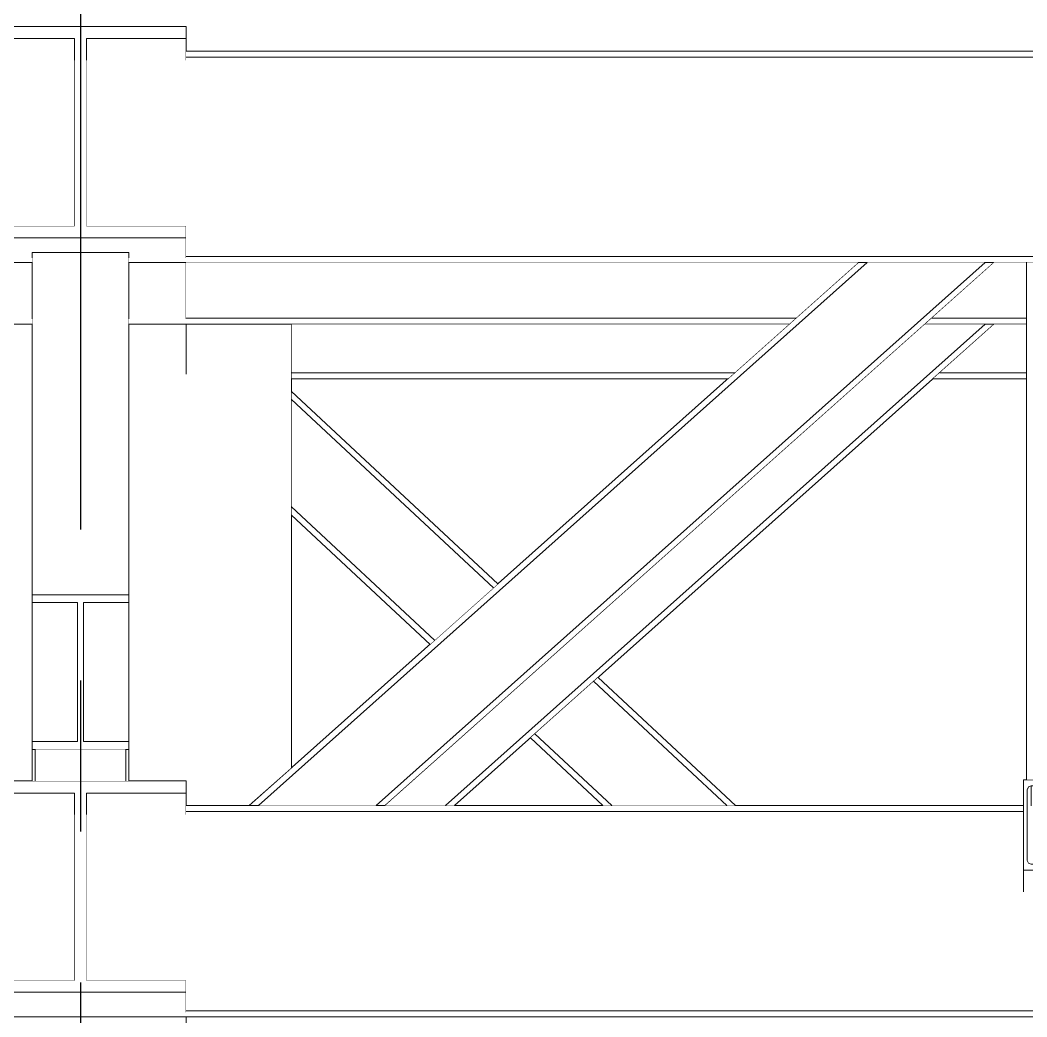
# Model space of a CAD drawing. Extents: x -18489 to 195597, y -1599 to 112111.
# Drawn here: x 6830 to 6996.8, y 28400.1 to 28565.2 of the extents above; entities that cross this region are included whole.
import ezdxf
from ezdxf.xclip import XClip

# ---------------------------------------------------------------- set-up
doc = ezdxf.new("R2010")
doc.units = 0
doc.header["$LTSCALE"] = 100
doc.header["$XCLIPFRAME"] = 2
doc.linetypes.add('188K-SM-07-F10-MECH-CR PIPE-Y2257103$0$X-S-FAB_SL ALL$0$COL-CEN-LIN', pattern=[3.25, 2.5, -0.25, 0.25, -0.25])
doc.linetypes.add('188K-SM-07-F10-MECH-CR PIPE-Y2257103$0$X-S-FAB_SL ALL$0$Wipeout_Contour', pattern=[1, 0, -1])
for name, color, linetype in [('188K-SM-07-F10-MECH-CR PIPE-Y2257103$0$X-S-FAB_SL ALL$0$ASP_1', 1, 'Continuous'), ('188K-SM-07-F10-MECH-CR PIPE-Y2257103$0$X-S-FAB_SL ALL$0$CCL', 15, '188K-SM-07-F10-MECH-CR PIPE-Y2257103$0$X-S-FAB_SL ALL$0$COL-CEN-LIN'), ('188K-SM-07-F10-MECH-CR PIPE-Y2257103$0$X-S-FAB_SL ALL$0$Hattch', 7, 'Continuous'), ('188K-SM-07-F10-MECH-CR PIPE-Y2257103$0$X-S-FAB_SL ALL$0$S-COL', 7, 'Continuous'), ('188K-SM-07-F10-MECH-CR PIPE-Y2257103$0$X-S-FAB_SL ALL$0$S-TRUSS', 7, 'Continuous')]:
    doc.layers.add(name, color=color, linetype=linetype)

# ---------------------------------------------------------------- blocks, each defined once
blk = doc.blocks.new('188K-SM-07-F10-MECH-CR PIPE-Y2257103$0$X-S-FAB_SL ALL$0$剖面元素_215_3', base_point=(23061.26, -8263.06))
at = {"color": 254, "linetype": '188K-SM-07-F10-MECH-CR PIPE-Y2257103$0$X-S-FAB_SL ALL$0$Wipeout_Contour', "lineweight": 0, "ltscale": 274516.41405}
blk.add_wipeout([(29866.26, -6079.02), (29866.26, -6152.52), (29873.29, -6158.78), (29883.76, -6158.78), (29883.76, -6154.69), (29893.26, -6154.69), (29893.26, -6087.3), (29883.76, -6087.3), (29883.76, -6079.02)], dxfattribs=at).dxf.layer = '188K-SM-07-F10-MECH-CR PIPE-Y2257103$0$X-S-FAB_SL ALL$0$Hattch'
at = {"color": 254, "linetype": '188K-SM-07-F10-MECH-CR PIPE-Y2257103$0$X-S-FAB_SL ALL$0$Wipeout_Contour', "lineweight": 0, "ltscale": 274877.572113}
blk.add_wipeout([(29909.26, -6087.3), (29909.26, -6154.69), (29918.76, -6154.69), (29918.76, -6158.78), (29929.24, -6158.78), (29936.26, -6152.52), (29936.26, -6079.02), (29918.76, -6079.02), (29918.76, -6087.3)], dxfattribs=at).dxf.layer = '188K-SM-07-F10-MECH-CR PIPE-Y2257103$0$X-S-FAB_SL ALL$0$Hattch'
at = {"layer": '188K-SM-07-F10-MECH-CR PIPE-Y2257103$0$X-S-FAB_SL ALL$0$S-COL', "color": 8, "lineweight": 0}
blk.add_line((29936.26, -6152.52), (29936.26, -6079.02), dxfattribs=at)
blk = doc.blocks.new('188K-SM-07-F10-MECH-CR PIPE-Y2257103$0$X-S-FAB_SL ALL$0$剖面元素_825_3', base_point=(23061.26, -8263.06))
at = {"layer": '188K-SM-07-F10-MECH-CR PIPE-Y2257103$0$X-S-FAB_SL ALL$0$S-TRUSS', "color": 3, "lineweight": 0}
for p, q in [((29918.76, -6029.71), (29883.76, -6029.71)), ((29900.26, -6062.73), (29883.76, -6062.73)), ((29918.76, -6062.73), (29902.26, -6062.73)), ((29918.76, -6154.69), (29883.76, -6154.69)), ((29900.26, -6187.71), (29883.76, -6187.71)), ((29918.76, -6187.71), (29902.26, -6187.71))]:
    blk.add_line(p, q, dxfattribs=at)
at = {"color": 254, "linetype": '188K-SM-07-F10-MECH-CR PIPE-Y2257103$0$X-S-FAB_SL ALL$0$Wipeout_Contour', "lineweight": 0, "ltscale": 121979.380422}
blk.add_wipeout([(29883.76, -6031.71), (29883.76, -6035.28), (29900.26, -6035.28), (29900.26, -6031.71)], dxfattribs=at).dxf.layer = '188K-SM-07-F10-MECH-CR PIPE-Y2257103$0$X-S-FAB_SL ALL$0$Hattch'
at = {"color": 254, "linetype": '188K-SM-07-F10-MECH-CR PIPE-Y2257103$0$X-S-FAB_SL ALL$0$Wipeout_Contour', "lineweight": 0, "ltscale": 122051.918443}
blk.add_wipeout([(29902.26, -6031.71), (29902.26, -6035.28), (29918.76, -6035.28), (29918.76, -6031.71)], dxfattribs=at).dxf.layer = '188K-SM-07-F10-MECH-CR PIPE-Y2257103$0$X-S-FAB_SL ALL$0$Hattch'
at = {"color": 254, "linetype": '188K-SM-07-F10-MECH-CR PIPE-Y2257103$0$X-S-FAB_SL ALL$0$Wipeout_Contour', "lineweight": 0, "ltscale": 121997.391824}
blk.add_wipeout([(29893.26, -6068.78), (29883.76, -6068.78), (29883.76, -6078.15), (29893.26, -6078.15)], dxfattribs=at).dxf.layer = '188K-SM-07-F10-MECH-CR PIPE-Y2257103$0$X-S-FAB_SL ALL$0$Hattch'
at = {"color": 254, "linetype": '188K-SM-07-F10-MECH-CR PIPE-Y2257103$0$X-S-FAB_SL ALL$0$Wipeout_Contour', "lineweight": 0, "ltscale": 122005.121236}
blk.add_wipeout([(29883.76, -6087.3), (29893.26, -6087.3), (29893.26, -6079.02), (29883.76, -6079.02)], dxfattribs=at).dxf.layer = '188K-SM-07-F10-MECH-CR PIPE-Y2257103$0$X-S-FAB_SL ALL$0$Hattch'
at = {"color": 254, "linetype": '188K-SM-07-F10-MECH-CR PIPE-Y2257103$0$X-S-FAB_SL ALL$0$Wipeout_Contour', "lineweight": 0, "ltscale": 122105.073764}
blk.add_wipeout([(29909.26, -6079.02), (29909.26, -6087.3), (29918.76, -6087.3), (29918.76, -6079.02)], dxfattribs=at).dxf.layer = '188K-SM-07-F10-MECH-CR PIPE-Y2257103$0$X-S-FAB_SL ALL$0$Hattch'
at = {"color": 254, "linetype": '188K-SM-07-F10-MECH-CR PIPE-Y2257103$0$X-S-FAB_SL ALL$0$Wipeout_Contour', "lineweight": 0, "ltscale": 122079.274402}
blk.add_wipeout([(29900.26, -6156.69), (29883.76, -6156.69), (29883.76, -6160.26), (29900.26, -6160.26)], dxfattribs=at).dxf.layer = '188K-SM-07-F10-MECH-CR PIPE-Y2257103$0$X-S-FAB_SL ALL$0$Hattch'
at = {"color": 254, "linetype": '188K-SM-07-F10-MECH-CR PIPE-Y2257103$0$X-S-FAB_SL ALL$0$Wipeout_Contour', "lineweight": 0, "ltscale": 122151.753113}
blk.add_wipeout([(29902.26, -6160.26), (29918.76, -6160.26), (29918.76, -6156.69), (29902.26, -6156.69)], dxfattribs=at).dxf.layer = '188K-SM-07-F10-MECH-CR PIPE-Y2257103$0$X-S-FAB_SL ALL$0$Hattch'
at = {"color": 254, "linetype": '188K-SM-07-F10-MECH-CR PIPE-Y2257103$0$X-S-FAB_SL ALL$0$Wipeout_Contour', "lineweight": 0, "ltscale": 122147.872645}
blk.add_wipeout([(29883.76, -6193.78), (29883.76, -6203.12), (29918.76, -6203.12), (29918.76, -6193.78)], dxfattribs=at).dxf.layer = '188K-SM-07-F10-MECH-CR PIPE-Y2257103$0$X-S-FAB_SL ALL$0$Hattch'
at = {"color": 254, "linetype": '188K-SM-07-F10-MECH-CR PIPE-Y2257103$0$X-S-FAB_SL ALL$0$Wipeout_Contour', "lineweight": 0, "ltscale": 122155.751291}
blk.add_wipeout([(29883.76, -6204.02), (29883.76, -6212.28), (29918.76, -6212.28), (29918.76, -6204.02)], dxfattribs=at).dxf.layer = '188K-SM-07-F10-MECH-CR PIPE-Y2257103$0$X-S-FAB_SL ALL$0$Hattch'
at = {"layer": '188K-SM-07-F10-MECH-CR PIPE-Y2257103$0$X-S-FAB_SL ALL$0$S-TRUSS', "color": 3, "lineweight": 0}
for p, q in [((29883.76, -6029.71), (29883.76, -6031.71)), ((29918.76, -6029.71), (29918.76, -6031.71)), ((29900.26, -6031.71), (29883.76, -6031.71)), ((29900.26, -6031.71), (29900.26, -6062.73)), ((29902.26, -6031.71), (29902.26, -6062.73)), ((29918.76, -6031.71), (29902.26, -6031.71)), ((29883.76, -6154.69), (29883.76, -6156.69)), ((29918.76, -6154.69), (29918.76, -6156.69)), ((29900.26, -6156.69), (29883.76, -6156.69)), ((29900.26, -6156.69), (29900.26, -6187.71)), ((29902.26, -6156.69), (29902.26, -6187.71)), ((29918.76, -6156.69), (29902.26, -6156.69))]:
    blk.add_line(p, q, dxfattribs=at)
at = {"layer": '188K-SM-07-F10-MECH-CR PIPE-Y2257103$0$X-S-FAB_SL ALL$0$S-TRUSS', "color": 8, "lineweight": 0}
for p, q in [((29883.76, -6031.71), (29883.76, -6035.28)), ((29918.76, -6031.71), (29918.76, -6035.28)), ((29883.76, -6079.02), (29883.76, -6087.3)), ((29918.76, -6079.02), (29918.76, -6087.3)), ((29883.76, -6156.69), (29883.76, -6160.26)), ((29918.76, -6156.69), (29918.76, -6160.26)), ((29883.76, -6204.02), (29883.76, -6212.28)), ((29918.76, -6204.02), (29918.76, -6212.28))]:
    blk.add_line(p, q, dxfattribs=at)
at = {"color": 254, "linetype": '188K-SM-07-F10-MECH-CR PIPE-Y2257103$0$X-S-FAB_SL ALL$0$Wipeout_Contour', "lineweight": 0, "ltscale": 244084.729632}
blk.add_wipeout([(29918.76, -6064.73), (29883.76, -6064.73), (29883.76, -6068.07), (29893.26, -6068.07), (29893.26, -6067.12), (29909.26, -6067.12), (29909.26, -6068.07), (29918.76, -6068.07)], dxfattribs=at).dxf.layer = '188K-SM-07-F10-MECH-CR PIPE-Y2257103$0$X-S-FAB_SL ALL$0$Hattch'
at = {"color": 254, "linetype": '188K-SM-07-F10-MECH-CR PIPE-Y2257103$0$X-S-FAB_SL ALL$0$Wipeout_Contour', "lineweight": 0, "ltscale": 122142.130292}
blk.add_wipeout([(29883.76, -6193.05), (29918.76, -6193.05), (29918.76, -6189.71), (29883.76, -6189.71)], dxfattribs=at).dxf.layer = '188K-SM-07-F10-MECH-CR PIPE-Y2257103$0$X-S-FAB_SL ALL$0$Hattch'
at = {"layer": '188K-SM-07-F10-MECH-CR PIPE-Y2257103$0$X-S-FAB_SL ALL$0$S-TRUSS', "color": 3, "lineweight": 0}
for p, q in [((29883.76, -6062.73), (29883.76, -6064.73)), ((29918.76, -6062.73), (29918.76, -6064.73)), ((29918.76, -6064.73), (29883.76, -6064.73)), ((29883.76, -6187.71), (29883.76, -6189.71)), ((29918.76, -6187.71), (29918.76, -6189.71)), ((29918.76, -6189.71), (29883.76, -6189.71))]:
    blk.add_line(p, q, dxfattribs=at)
at = {"layer": '188K-SM-07-F10-MECH-CR PIPE-Y2257103$0$X-S-FAB_SL ALL$0$S-TRUSS', "color": 8, "lineweight": 0}
for p, q in [((29883.76, -6064.73), (29883.76, -6068.07)), ((29883.76, -6068.78), (29883.76, -6078.15)), ((29883.76, -6189.71), (29883.76, -6193.05)), ((29918.76, -6189.71), (29918.76, -6193.05)), ((29883.76, -6193.78), (29883.76, -6203.12)), ((29918.76, -6193.78), (29918.76, -6203.12))]:
    blk.add_line(p, q, dxfattribs=at)
at = {"color": 254, "linetype": '188K-SM-07-F10-MECH-CR PIPE-Y2257103$0$X-S-FAB_SL ALL$0$Wipeout_Contour', "lineweight": 0, "ltscale": 122097.350678}
blk.add_wipeout([(29909.26, -6068.78), (29909.26, -6078.15), (29918.76, -6078.15), (29918.76, -6068.78)], dxfattribs=at).dxf.layer = '188K-SM-07-F10-MECH-CR PIPE-Y2257103$0$X-S-FAB_SL ALL$0$Hattch'
at = {"layer": '188K-SM-07-F10-MECH-CR PIPE-Y2257103$0$X-S-FAB_SL ALL$0$S-TRUSS', "color": 8, "lineweight": 0}
for p, q in [((29918.76, -6064.73), (29918.76, -6068.07)), ((29918.76, -6068.78), (29918.76, -6078.15))]:
    blk.add_line(p, q, dxfattribs=at)
blk = doc.blocks.new('188K-SM-07-F10-MECH-CR PIPE-Y2257103$0$X-S-FAB_SL ALL$0$剖面元素_826_3', base_point=(23061.26, -8263.06))
at = {"color": 254, "linetype": '188K-SM-07-F10-MECH-CR PIPE-Y2257103$0$X-S-FAB_SL ALL$0$Wipeout_Contour', "lineweight": 0, "ltscale": 122079.463453}
blk.add_wipeout([(29893.26, -6103.41), (29893.26, -6123.86), (29909.26, -6123.86), (29909.26, -6103.41)], dxfattribs=at).dxf.layer = '188K-SM-07-F10-MECH-CR PIPE-Y2257103$0$X-S-FAB_SL ALL$0$Hattch'
at = {"color": 254, "linetype": '188K-SM-07-F10-MECH-CR PIPE-Y2257103$0$X-S-FAB_SL ALL$0$Wipeout_Contour', "lineweight": 0, "ltscale": 122081.296285}
blk.add_wipeout([(29893.26, -6148.18), (29900.76, -6148.18), (29900.76, -6125.14), (29893.26, -6125.14)], dxfattribs=at).dxf.layer = '188K-SM-07-F10-MECH-CR PIPE-Y2257103$0$X-S-FAB_SL ALL$0$Hattch'
at = {"color": 254, "linetype": '188K-SM-07-F10-MECH-CR PIPE-Y2257103$0$X-S-FAB_SL ALL$0$Wipeout_Contour', "lineweight": 0, "ltscale": 122114.602101}
blk.add_wipeout([(29901.76, -6148.18), (29909.26, -6148.18), (29909.26, -6125.14), (29901.76, -6125.14)], dxfattribs=at).dxf.layer = '188K-SM-07-F10-MECH-CR PIPE-Y2257103$0$X-S-FAB_SL ALL$0$Hattch'
at = {"color": 254, "linetype": '188K-SM-07-F10-MECH-CR PIPE-Y2257103$0$X-S-FAB_SL ALL$0$Wipeout_Contour', "lineweight": 0, "ltscale": 122079.987407}
blk.add_wipeout([(29893.26, -6149.46), (29893.26, -6154.69), (29893.76, -6154.69), (29893.76, -6149.46)], dxfattribs=at).dxf.layer = '188K-SM-07-F10-MECH-CR PIPE-Y2257103$0$X-S-FAB_SL ALL$0$Hattch'
at = {"color": 254, "linetype": '188K-SM-07-F10-MECH-CR PIPE-Y2257103$0$X-S-FAB_SL ALL$0$Wipeout_Contour', "lineweight": 0, "ltscale": 122140.715373}
blk.add_wipeout([(29909.26, -6149.46), (29908.76, -6149.46), (29908.76, -6154.69), (29909.26, -6154.69)], dxfattribs=at).dxf.layer = '188K-SM-07-F10-MECH-CR PIPE-Y2257103$0$X-S-FAB_SL ALL$0$Hattch'
at = {"layer": '188K-SM-07-F10-MECH-CR PIPE-Y2257103$0$X-S-FAB_SL ALL$0$S-TRUSS', "color": 3, "lineweight": 0}
for p, q in [((29893.26, -6123.86), (29893.26, -6125.14)), ((29909.26, -6123.86), (29893.26, -6123.86)), ((29909.26, -6123.86), (29909.26, -6125.14)), ((29900.76, -6125.14), (29893.26, -6125.14)), ((29900.76, -6125.14), (29900.76, -6148.18)), ((29901.76, -6125.14), (29901.76, -6148.18)), ((29909.26, -6125.14), (29901.76, -6125.14)), ((29893.26, -6148.18), (29893.26, -6149.46)), ((29900.76, -6148.18), (29893.26, -6148.18)), ((29909.26, -6148.18), (29901.76, -6148.18)), ((29909.26, -6148.18), (29909.26, -6149.46)), ((29909.26, -6149.46), (29893.26, -6149.46))]:
    blk.add_line(p, q, dxfattribs=at)
at = {"layer": '188K-SM-07-F10-MECH-CR PIPE-Y2257103$0$X-S-FAB_SL ALL$0$S-TRUSS', "color": 8, "lineweight": 0}
for p, q in [((29893.26, -6148.18), (29893.26, -6125.14)), ((29909.26, -6148.18), (29909.26, -6125.14)), ((29893.26, -6149.46), (29893.26, -6154.69)), ((29909.26, -6149.46), (29909.26, -6154.69))]:
    blk.add_line(p, q, dxfattribs=at)
at = {"color": 254, "linetype": '188K-SM-07-F10-MECH-CR PIPE-Y2257103$0$X-S-FAB_SL ALL$0$Wipeout_Contour', "lineweight": 0, "ltscale": 122056.79405}
blk.add_wipeout([(29893.26, -6067.12), (29893.26, -6103.41), (29909.26, -6103.41), (29909.26, -6067.12)], dxfattribs=at).dxf.layer = '188K-SM-07-F10-MECH-CR PIPE-Y2257103$0$X-S-FAB_SL ALL$0$Hattch'
at = {"layer": '188K-SM-07-F10-MECH-CR PIPE-Y2257103$0$X-S-FAB_SL ALL$0$S-TRUSS', "color": 8, "lineweight": 0}
for p, q in [((29909.26, -6067.12), (29893.26, -6067.12)), ((29893.26, -6103.41), (29893.26, -6067.12)), ((29909.26, -6103.41), (29909.26, -6067.12)), ((29893.26, -6123.86), (29893.26, -6103.41)), ((29909.26, -6123.86), (29909.26, -6103.41))]:
    blk.add_line(p, q, dxfattribs=at)
blk = doc.blocks.new('188K-SM-07-F10-MECH-CR PIPE-Y2257103$0$X-S-FAB_SL ALL$0$剖面元素_925_3', base_point=(23061.26, -8263.06))
at = {"color": 254, "linetype": '188K-SM-07-F10-MECH-CR PIPE-Y2257103$0$X-S-FAB_SL ALL$0$Wipeout_Contour', "lineweight": 0, "ltscale": 246521.657362}
blk.add_wipeout([(29918.76, -6034.78), (30321.01, -6034.78), (30321.01, -6034.09), (30320.93, -6033.88), (30320.71, -6033.79), (30315.06, -6033.79), (30315.06, -6033.78), (29918.76, -6033.78)], dxfattribs=at).dxf.layer = '188K-SM-07-F10-MECH-CR PIPE-Y2257103$0$X-S-FAB_SL ALL$0$Hattch'
at = {"color": 254, "linetype": '188K-SM-07-F10-MECH-CR PIPE-Y2257103$0$X-S-FAB_SL ALL$0$Wipeout_Contour', "lineweight": 0, "ltscale": 247578.954447}
blk.add_wipeout([(29901.26, -6193.05), (29901.26, -6193.78), (30741.26, -6193.78), (30741.26, -6193.05), (30723.76, -6193.05), (30723.76, -6192.78), (29918.76, -6192.78), (29918.76, -6193.05)], dxfattribs=at).dxf.layer = '188K-SM-07-F10-MECH-CR PIPE-Y2257103$0$X-S-FAB_SL ALL$0$Hattch'
at = {"layer": '188K-SM-07-F10-MECH-CR PIPE-Y2257103$0$X-S-FAB_SL ALL$0$S-TRUSS', "color": 8, "lineweight": 0}
for p, q in [((30315.06, -6033.78), (29918.76, -6033.78)), ((29901.26, -6193.78), (30741.26, -6193.78))]:
    blk.add_line(p, q, dxfattribs=at)
at = {"color": 254, "linetype": '188K-SM-07-F10-MECH-CR PIPE-Y2257103$0$X-S-FAB_SL ALL$0$Wipeout_Contour', "lineweight": 0, "ltscale": 742058.203681}
blk.add_wipeout([(29902.26, -6062.73), (29918.76, -6062.73), (29918.76, -6067.78), (30723.76, -6067.78), (30723.76, -6062.73), (30740.26, -6062.73), (30740.26, -6035.28), (30723.76, -6035.28), (30723.76, -6034.78), (30321.51, -6034.78), (30321.51, -6053.35), (30321.6, -6053.56), (30321.81, -6053.65), (30327.46, -6053.65), (30327.46, -6058.04), (30315.06, -6058.04), (30315.06, -6053.65), (30320.71, -6053.65), (30320.93, -6053.56), (30321.01, -6053.35), (30321.01, -6034.78), (29918.76, -6034.78), (29918.76, -6035.28), (29902.26, -6035.28)], dxfattribs=at).dxf.layer = '188K-SM-07-F10-MECH-CR PIPE-Y2257103$0$X-S-FAB_SL ALL$0$Hattch'
at = {"color": 254, "linetype": '188K-SM-07-F10-MECH-CR PIPE-Y2257103$0$X-S-FAB_SL ALL$0$Wipeout_Contour', "lineweight": 0, "ltscale": 990158.531996}
blk.add_wipeout([(29918.76, -6160.26), (29902.26, -6160.26), (29902.26, -6187.71), (29918.76, -6187.71), (29918.76, -6192.78), (30723.76, -6192.78), (30723.76, -6187.71), (30740.26, -6187.71), (30740.26, -6160.26), (30723.76, -6160.26), (30723.76, -6159.78), (30578.16, -6159.78), (30578.16, -6167.85), (30578.35, -6168.31), (30578.81, -6168.5), (30584.36, -6168.5), (30584.82, -6168.69), (30585.01, -6169.15), (30585.01, -6173.08), (30577.51, -6173.08), (30577.51, -6159.78), (30058.16, -6159.78), (30058.16, -6167.85), (30058.35, -6168.31), (30058.81, -6168.5), (30064.36, -6168.5), (30064.82, -6168.69), (30065.01, -6169.15), (30065.01, -6173.08), (30057.51, -6173.08), (30057.51, -6159.78), (29918.76, -6159.78)], dxfattribs=at).dxf.layer = '188K-SM-07-F10-MECH-CR PIPE-Y2257103$0$X-S-FAB_SL ALL$0$Hattch'
at = {"layer": '188K-SM-07-F10-MECH-CR PIPE-Y2257103$0$X-S-FAB_SL ALL$0$S-TRUSS', "color": 8, "lineweight": 0}
for p, q in [((30321.01, -6034.78), (29918.76, -6034.78)), ((29918.76, -6192.78), (30723.76, -6192.78))]:
    blk.add_line(p, q, dxfattribs=at)
at = {"color": 254, "linetype": '188K-SM-07-F10-MECH-CR PIPE-Y2257103$0$X-S-FAB_SL ALL$0$Wipeout_Contour', "lineweight": 0, "ltscale": 247380.760705}
blk.add_wipeout([(29909.26, -6068.07), (29909.26, -6068.78), (30733.26, -6068.78), (30733.26, -6068.07), (30723.76, -6068.07), (30723.76, -6067.78), (29918.76, -6067.78), (29918.76, -6068.07)], dxfattribs=at).dxf.layer = '188K-SM-07-F10-MECH-CR PIPE-Y2257103$0$X-S-FAB_SL ALL$0$Hattch'
at = {"color": 254, "linetype": '188K-SM-07-F10-MECH-CR PIPE-Y2257103$0$X-S-FAB_SL ALL$0$Wipeout_Contour', "lineweight": 0, "ltscale": 122456.549544}
blk.add_wipeout([(29918.76, -6158.78), (29918.76, -6159.78), (30057.51, -6159.78), (30057.51, -6158.78)], dxfattribs=at).dxf.layer = '188K-SM-07-F10-MECH-CR PIPE-Y2257103$0$X-S-FAB_SL ALL$0$Hattch'
at = {"layer": '188K-SM-07-F10-MECH-CR PIPE-Y2257103$0$X-S-FAB_SL ALL$0$S-TRUSS', "color": 8, "lineweight": 0}
for p, q in [((30030.15, -6068.78), (29909.26, -6068.78)), ((30723.76, -6067.78), (29918.76, -6067.78)), ((30051.18, -6068.78), (30031.65, -6068.78)), ((30589.84, -6068.78), (30052.69, -6068.78)), ((29918.76, -6158.78), (29929.24, -6158.78)), ((29930.74, -6158.78), (29950.27, -6158.78)), ((29951.77, -6158.78), (30057.51, -6158.78)), ((29918.76, -6159.78), (30057.51, -6159.78))]:
    blk.add_line(p, q, dxfattribs=at)
blk = doc.blocks.new('188K-SM-07-F10-MECH-CR PIPE-Y2257103$0$X-S-FAB_SL ALL$0$剖面元素_927_3', base_point=(23061.26, -8263.06))
at = {"color": 254, "linetype": '188K-SM-07-F10-MECH-CR PIPE-Y2257103$0$X-S-FAB_SL ALL$0$Wipeout_Contour', "lineweight": 0, "ltscale": 122390.089103}
blk.add_wipeout([(30030.15, -6068.78), (29929.24, -6158.78), (29930.74, -6158.78), (30031.65, -6068.78)], dxfattribs=at).dxf.layer = '188K-SM-07-F10-MECH-CR PIPE-Y2257103$0$X-S-FAB_SL ALL$0$Hattch'
at = {"color": 254, "linetype": '188K-SM-07-F10-MECH-CR PIPE-Y2257103$0$X-S-FAB_SL ALL$0$Wipeout_Contour', "lineweight": 0, "ltscale": 122472.527076}
blk.add_wipeout([(30051.18, -6068.78), (29950.27, -6158.78), (29951.77, -6158.78), (30052.69, -6068.78)], dxfattribs=at).dxf.layer = '188K-SM-07-F10-MECH-CR PIPE-Y2257103$0$X-S-FAB_SL ALL$0$Hattch'
at = {"color": 254, "linetype": '188K-SM-07-F10-MECH-CR PIPE-Y2257103$0$X-S-FAB_SL ALL$0$Wipeout_Contour', "lineweight": 0, "ltscale": 122431.30825}
blk.add_wipeout([(30031.65, -6068.78), (29930.74, -6158.78), (29950.27, -6158.78), (30051.18, -6068.78)], dxfattribs=at).dxf.layer = '188K-SM-07-F10-MECH-CR PIPE-Y2257103$0$X-S-FAB_SL ALL$0$Hattch'
at = {"layer": '188K-SM-07-F10-MECH-CR PIPE-Y2257103$0$X-S-FAB_SL ALL$0$S-TRUSS', "color": 8, "lineweight": 0}
for p, q in [((29929.24, -6158.78), (30030.15, -6068.78)), ((29930.74, -6158.78), (30031.65, -6068.78)), ((29950.27, -6158.78), (30051.18, -6068.78)), ((29951.77, -6158.78), (30052.69, -6068.78)), ((30030.15, -6068.78), (30031.65, -6068.78)), ((30051.18, -6068.78), (30052.69, -6068.78)), ((29929.24, -6158.78), (29930.74, -6158.78)), ((29950.27, -6158.78), (29951.77, -6158.78))]:
    blk.add_line(p, q, dxfattribs=at)
blk = doc.blocks.new('188K-SM-07-F10-MECH-CR PIPE-Y2257103$0$X-S-FAB_SL ALL$0$剖面元素_928_3', base_point=(23061.26, -8263.06))
at = {"color": 254, "linetype": '188K-SM-07-F10-MECH-CR PIPE-Y2257103$0$X-S-FAB_SL ALL$0$Wipeout_Contour', "lineweight": 0, "ltscale": 122324.195216}
blk.add_wipeout([(29918.76, -6078.02), (30019.79, -6078.02), (30030.15, -6068.78), (29918.76, -6068.78)], dxfattribs=at).dxf.layer = '188K-SM-07-F10-MECH-CR PIPE-Y2257103$0$X-S-FAB_SL ALL$0$Hattch'
at = {"color": 254, "linetype": '188K-SM-07-F10-MECH-CR PIPE-Y2257103$0$X-S-FAB_SL ALL$0$Wipeout_Contour', "lineweight": 0, "ltscale": 122640.592032}
blk.add_wipeout([(30042.33, -6078.02), (30058.01, -6078.02), (30058.01, -6068.78), (30052.69, -6068.78)], dxfattribs=at).dxf.layer = '188K-SM-07-F10-MECH-CR PIPE-Y2257103$0$X-S-FAB_SL ALL$0$Hattch'
at = {"color": 254, "linetype": '188K-SM-07-F10-MECH-CR PIPE-Y2257103$0$X-S-FAB_SL ALL$0$Wipeout_Contour', "lineweight": 0, "ltscale": 183358.820339}
blk.add_wipeout([(29909.26, -6079.02), (30018.67, -6079.02), (30019.79, -6078.02), (29918.76, -6078.02), (29918.76, -6078.15), (29909.26, -6078.15)], dxfattribs=at).dxf.layer = '188K-SM-07-F10-MECH-CR PIPE-Y2257103$0$X-S-FAB_SL ALL$0$Hattch'
at = {"color": 254, "linetype": '188K-SM-07-F10-MECH-CR PIPE-Y2257103$0$X-S-FAB_SL ALL$0$Wipeout_Contour', "lineweight": 0, "ltscale": 122633.978042}
blk.add_wipeout([(30041.21, -6079.02), (30058.01, -6079.02), (30058.01, -6078.02), (30042.33, -6078.02)], dxfattribs=at).dxf.layer = '188K-SM-07-F10-MECH-CR PIPE-Y2257103$0$X-S-FAB_SL ALL$0$Hattch'
at = {"layer": '188K-SM-07-F10-MECH-CR PIPE-Y2257103$0$X-S-FAB_SL ALL$0$S-TRUSS', "color": 8, "lineweight": 0}
for p, q in [((30018.67, -6079.02), (29909.26, -6079.02)), ((30019.79, -6078.02), (29918.76, -6078.02)), ((30051.18, -6079.02), (30041.21, -6079.02)), ((30058.01, -6078.02), (30042.33, -6078.02)), ((30058.01, -6079.02), (30052.69, -6079.02))]:
    blk.add_line(p, q, dxfattribs=at)
blk = doc.blocks.new('188K-SM-07-F10-MECH-CR PIPE-Y2257103$0$X-S-FAB_SL ALL$0$剖面元素_930_3', base_point=(23061.26, -8263.06))
at = {"color": 254, "linetype": '188K-SM-07-F10-MECH-CR PIPE-Y2257103$0$X-S-FAB_SL ALL$0$Wipeout_Contour', "lineweight": 0, "ltscale": 122499.073923}
blk.add_wipeout([(30051.18, -6079.02), (29961.75, -6158.78), (29963.25, -6158.78), (30052.69, -6079.02)], dxfattribs=at).dxf.layer = '188K-SM-07-F10-MECH-CR PIPE-Y2257103$0$X-S-FAB_SL ALL$0$Hattch'
at = {"color": 254, "linetype": '188K-SM-07-F10-MECH-CR PIPE-Y2257103$0$X-S-FAB_SL ALL$0$Wipeout_Contour', "lineweight": 0, "ltscale": 122476.576768}
blk.add_wipeout([(30041.21, -6079.02), (29951.77, -6158.78), (29961.75, -6158.78), (30051.18, -6079.02)], dxfattribs=at).dxf.layer = '188K-SM-07-F10-MECH-CR PIPE-Y2257103$0$X-S-FAB_SL ALL$0$Hattch'
at = {"layer": '188K-SM-07-F10-MECH-CR PIPE-Y2257103$0$X-S-FAB_SL ALL$0$S-TRUSS', "color": 8, "lineweight": 0}
for p, q in [((29961.75, -6158.78), (30051.18, -6079.02)), ((29963.25, -6158.78), (30052.69, -6079.02)), ((30051.18, -6079.02), (30052.69, -6079.02))]:
    blk.add_line(p, q, dxfattribs=at)
blk = doc.blocks.new('188K-SM-07-F10-MECH-CR PIPE-Y2257103$0$X-S-FAB_SL ALL$0$剖面元素_931_3', base_point=(23061.26, -8263.06))
at = {"color": 254, "linetype": '188K-SM-07-F10-MECH-CR PIPE-Y2257103$0$X-S-FAB_SL ALL$0$Wipeout_Contour', "lineweight": 0, "ltscale": 722298.847146}
blk.add_wipeout([(29062.26, -6062.73), (29078.76, -6062.73), (29078.76, -6067.78), (29883.76, -6067.78), (29883.76, -6062.73), (29900.26, -6062.73), (29900.26, -6035.28), (29883.76, -6035.28), (29883.76, -6034.78), (29481.51, -6034.78), (29481.51, -6053.35), (29481.6, -6053.56), (29481.81, -6053.65), (29487.46, -6053.65), (29487.46, -6058.04), (29475.06, -6058.04), (29475.06, -6053.65), (29480.71, -6053.65), (29480.93, -6053.56), (29481.01, -6053.35), (29481.01, -6034.78), (29078.76, -6034.78), (29078.76, -6035.28), (29062.26, -6035.28)], dxfattribs=at).dxf.layer = '188K-SM-07-F10-MECH-CR PIPE-Y2257103$0$X-S-FAB_SL ALL$0$Hattch'
at = {"color": 254, "linetype": '188K-SM-07-F10-MECH-CR PIPE-Y2257103$0$X-S-FAB_SL ALL$0$Wipeout_Contour', "lineweight": 0, "ltscale": 240998.711344}
blk.add_wipeout([(29061.26, -6193.05), (29061.26, -6193.78), (29901.26, -6193.78), (29901.26, -6193.05), (29883.76, -6193.05), (29883.76, -6192.78), (29078.76, -6192.78), (29078.76, -6193.05)], dxfattribs=at).dxf.layer = '188K-SM-07-F10-MECH-CR PIPE-Y2257103$0$X-S-FAB_SL ALL$0$Hattch'
at = {"layer": '188K-SM-07-F10-MECH-CR PIPE-Y2257103$0$X-S-FAB_SL ALL$0$S-TRUSS', "color": 8, "lineweight": 0}
for p, q in [((29061.26, -6193.78), (29901.26, -6193.78)), ((29901.26, -6193.78), (29901.26, -6193.05))]:
    blk.add_line(p, q, dxfattribs=at)
at = {"color": 254, "linetype": '188K-SM-07-F10-MECH-CR PIPE-Y2257103$0$X-S-FAB_SL ALL$0$Wipeout_Contour', "lineweight": 0, "ltscale": 240795.098809}
blk.add_wipeout([(29069.26, -6068.78), (29893.26, -6068.78), (29893.26, -6068.07), (29883.76, -6068.07), (29883.76, -6067.78), (29078.76, -6067.78), (29078.76, -6068.07), (29069.26, -6068.07)], dxfattribs=at).dxf.layer = '188K-SM-07-F10-MECH-CR PIPE-Y2257103$0$X-S-FAB_SL ALL$0$Hattch'
at = {"color": 254, "linetype": '188K-SM-07-F10-MECH-CR PIPE-Y2257103$0$X-S-FAB_SL ALL$0$Wipeout_Contour', "lineweight": 0, "ltscale": 963833.459916}
blk.add_wipeout([(29062.26, -6160.26), (29062.26, -6187.71), (29078.76, -6187.71), (29078.76, -6192.78), (29883.76, -6192.78), (29883.76, -6187.71), (29900.26, -6187.71), (29900.26, -6160.26), (29883.76, -6160.26), (29883.76, -6159.78), (29738.16, -6159.78), (29738.16, -6167.85), (29738.35, -6168.31), (29738.81, -6168.5), (29744.36, -6168.5), (29744.82, -6168.69), (29745.01, -6169.15), (29745.01, -6173.08), (29737.51, -6173.08), (29737.51, -6159.78), (29218.16, -6159.78), (29218.16, -6167.85), (29218.35, -6168.31), (29218.81, -6168.5), (29224.36, -6168.5), (29224.82, -6168.69), (29225.01, -6169.15), (29225.01, -6173.08), (29217.51, -6173.08), (29217.51, -6159.78), (29078.76, -6159.78), (29078.76, -6160.26)], dxfattribs=at).dxf.layer = '188K-SM-07-F10-MECH-CR PIPE-Y2257103$0$X-S-FAB_SL ALL$0$Hattch'
at = {"layer": '188K-SM-07-F10-MECH-CR PIPE-Y2257103$0$X-S-FAB_SL ALL$0$S-TRUSS', "color": 8, "lineweight": 0}
blk.add_line((29893.26, -6068.78), (29772.38, -6068.78), dxfattribs=at)
blk = doc.blocks.new('188K-SM-07-F10-MECH-CR PIPE-Y2257103$0$X-S-FAB_SL ALL$0$剖面元素_934_3', base_point=(23061.26, -8263.06))
at = {"color": 254, "linetype": '188K-SM-07-F10-MECH-CR PIPE-Y2257103$0$X-S-FAB_SL ALL$0$Wipeout_Contour', "lineweight": 0, "ltscale": 182794.812805}
blk.add_wipeout([(29782.74, -6078.02), (29783.86, -6079.02), (29893.26, -6079.02), (29893.26, -6078.15), (29883.76, -6078.15), (29883.76, -6078.02)], dxfattribs=at).dxf.layer = '188K-SM-07-F10-MECH-CR PIPE-Y2257103$0$X-S-FAB_SL ALL$0$Hattch'
at = {"layer": '188K-SM-07-F10-MECH-CR PIPE-Y2257103$0$X-S-FAB_SL ALL$0$S-TRUSS', "color": 8, "lineweight": 0}
blk.add_line((29893.26, -6079.02), (29783.86, -6079.02), dxfattribs=at)
blk = doc.blocks.new('188K-SM-07-F10-MECH-CR PIPE-Y2257103$0$X-S-FAB_SL ALL$0$剖面元素_1531_3', base_point=(23061.26, -8263.06))
at = {"color": 254, "linetype": '188K-SM-07-F10-MECH-CR PIPE-Y2257103$0$X-S-FAB_SL ALL$0$Wipeout_Contour', "lineweight": 0, "ltscale": 122730.947728}
blk.add_wipeout([(30058.35, -6155.68), (30058.35, -6159.03), (30058.81, -6158.84), (30058.81, -6155.49)], dxfattribs=at).dxf.layer = '188K-SM-07-F10-MECH-CR PIPE-Y2257103$0$X-S-FAB_SL ALL$0$Hattch'
at = {"color": 254, "linetype": '188K-SM-07-F10-MECH-CR PIPE-Y2257103$0$X-S-FAB_SL ALL$0$Wipeout_Contour', "lineweight": 0, "ltscale": 122755.525231}
blk.add_wipeout([(30065.01, -6154.84), (30064.82, -6155.3), (30064.82, -6158.78), (30065.01, -6158.78)], dxfattribs=at).dxf.layer = '188K-SM-07-F10-MECH-CR PIPE-Y2257103$0$X-S-FAB_SL ALL$0$Hattch'
at = {"color": 254, "linetype": '188K-SM-07-F10-MECH-CR PIPE-Y2257103$0$X-S-FAB_SL ALL$0$Wipeout_Contour', "lineweight": 0, "ltscale": 122752.722776}
blk.add_wipeout([(30057.51, -6169.5), (30057.51, -6173.08), (30065.01, -6173.08), (30065.01, -6169.5)], dxfattribs=at).dxf.layer = '188K-SM-07-F10-MECH-CR PIPE-Y2257103$0$X-S-FAB_SL ALL$0$Hattch'
at = {"layer": '188K-SM-07-F10-MECH-CR PIPE-Y2257103$0$X-S-FAB_SL ALL$0$S-TRUSS', "color": 8, "lineweight": 0}
for p, q in [((30057.51, -6169.5), (30057.51, -6173.08)), ((30065.01, -6169.5), (30065.01, -6173.08))]:
    blk.add_line(p, q, dxfattribs=at)
at = {"layer": '188K-SM-07-F10-MECH-CR PIPE-Y2257103$0$X-S-FAB_SL ALL$0$S-TRUSS', "color": 2, "lineweight": 0}
blk.add_line((30065.01, -6169.5), (30057.51, -6169.5), dxfattribs=at)
at = {"layer": '188K-SM-07-F10-MECH-CR PIPE-Y2257103$0$X-S-FAB_SL ALL$0$S-TRUSS', "color": 2, "lineweight": 0, "flags": 128}
for points in [[(30058.35, -6168.31), (30058.81, -6168.5), (30064.36, -6168.5), (30064.82, -6168.69)], [(30064.82, -6168.69), (30065.01, -6169.15), (30065.01, -6169.5)]]:
    blk.add_lwpolyline(points, dxfattribs=at)
at = {"color": 254, "linetype": '188K-SM-07-F10-MECH-CR PIPE-Y2257103$0$X-S-FAB_SL ALL$0$Wipeout_Contour', "lineweight": 0, "ltscale": 122729.935207}
blk.add_wipeout([(30058.16, -6156.14), (30058.16, -6159.49), (30058.35, -6159.03), (30058.35, -6155.68)], dxfattribs=at).dxf.layer = '188K-SM-07-F10-MECH-CR PIPE-Y2257103$0$X-S-FAB_SL ALL$0$Hattch'
at = {"color": 254, "linetype": '188K-SM-07-F10-MECH-CR PIPE-Y2257103$0$X-S-FAB_SL ALL$0$Wipeout_Contour', "lineweight": 0, "ltscale": 153443.502535}
blk.add_wipeout([(30064.36, -6155.49), (30064.36, -6158.84), (30064.51, -6158.78), (30064.82, -6158.78), (30064.82, -6155.3)], dxfattribs=at).dxf.layer = '188K-SM-07-F10-MECH-CR PIPE-Y2257103$0$X-S-FAB_SL ALL$0$Hattch'
at = {"layer": '188K-SM-07-F10-MECH-CR PIPE-Y2257103$0$X-S-FAB_SL ALL$0$S-TRUSS', "color": 2, "lineweight": 0}
for p, q in [((30057.51, -6154.49), (30057.51, -6169.5)), ((30065.01, -6154.49), (30057.51, -6154.49))]:
    blk.add_line(p, q, dxfattribs=at)
at = {"color": 254, "linetype": '188K-SM-07-F10-MECH-CR PIPE-Y2257103$0$X-S-FAB_SL ALL$0$Wipeout_Contour', "lineweight": 0, "ltscale": 122742.646102}
blk.add_wipeout([(30058.81, -6155.49), (30058.81, -6158.84), (30064.36, -6158.84), (30064.36, -6155.49)], dxfattribs=at).dxf.layer = '188K-SM-07-F10-MECH-CR PIPE-Y2257103$0$X-S-FAB_SL ALL$0$Hattch'
at = {"layer": '188K-SM-07-F10-MECH-CR PIPE-Y2257103$0$X-S-FAB_SL ALL$0$S-TRUSS', "color": 8, "lineweight": 0}
for p, q in [((30058.81, -6155.49), (30058.81, -6158.84)), ((30064.36, -6155.49), (30064.36, -6158.84)), ((30065.01, -6154.84), (30065.01, -6158.78))]:
    blk.add_line(p, q, dxfattribs=at)
at = {"layer": '188K-SM-07-F10-MECH-CR PIPE-Y2257103$0$X-S-FAB_SL ALL$0$S-TRUSS', "color": 2, "lineweight": 0, "flags": 128}
for points in [[(30058.35, -6155.68), (30058.16, -6156.14), (30058.16, -6167.85), (30058.35, -6168.31)], [(30064.82, -6155.3), (30064.36, -6155.49), (30058.81, -6155.49), (30058.35, -6155.68)], [(30065.01, -6154.49), (30065.01, -6154.84), (30064.82, -6155.3)]]:
    blk.add_lwpolyline(points, dxfattribs=at)
blk = doc.blocks.new('188K-SM-07-F10-MECH-CR PIPE-Y2257103$0$X-S-FAB_SL ALL$0$剖面元素_1702_3', base_point=(23061.26, -8263.06))
at = {"color": 254, "linetype": '188K-SM-07-F10-MECH-CR PIPE-Y2257103$0$X-S-FAB_SL ALL$0$Wipeout_Contour', "lineweight": 0, "ltscale": 122277.269308}
blk.add_wipeout([(29970.44, -6122.04), (29936.26, -6090.16), (29936.26, -6091.52), (29969.69, -6122.7)], dxfattribs=at).dxf.layer = '188K-SM-07-F10-MECH-CR PIPE-Y2257103$0$X-S-FAB_SL ALL$0$Hattch'
at = {"color": 254, "linetype": '188K-SM-07-F10-MECH-CR PIPE-Y2257103$0$X-S-FAB_SL ALL$0$Wipeout_Contour', "lineweight": 0, "ltscale": 122485.984779}
blk.add_wipeout([(29987.06, -6137.55), (29986.31, -6138.21), (30008.36, -6158.78), (30009.83, -6158.78)], dxfattribs=at).dxf.layer = '188K-SM-07-F10-MECH-CR PIPE-Y2257103$0$X-S-FAB_SL ALL$0$Hattch'
at = {"color": 254, "linetype": '188K-SM-07-F10-MECH-CR PIPE-Y2257103$0$X-S-FAB_SL ALL$0$Wipeout_Contour', "lineweight": 0, "ltscale": 122272.992264}
blk.add_wipeout([(29936.26, -6091.52), (29936.26, -6109.3), (29959.95, -6131.39), (29969.69, -6122.7)], dxfattribs=at).dxf.layer = '188K-SM-07-F10-MECH-CR PIPE-Y2257103$0$X-S-FAB_SL ALL$0$Hattch'
at = {"color": 254, "linetype": '188K-SM-07-F10-MECH-CR PIPE-Y2257103$0$X-S-FAB_SL ALL$0$Wipeout_Contour', "lineweight": 0, "ltscale": 122457.815438}
blk.add_wipeout([(29986.31, -6138.21), (29976.57, -6146.9), (29989.3, -6158.78), (30008.36, -6158.78)], dxfattribs=at).dxf.layer = '188K-SM-07-F10-MECH-CR PIPE-Y2257103$0$X-S-FAB_SL ALL$0$Hattch'
at = {"color": 254, "linetype": '188K-SM-07-F10-MECH-CR PIPE-Y2257103$0$X-S-FAB_SL ALL$0$Wipeout_Contour', "lineweight": 0, "ltscale": 122268.116611}
blk.add_wipeout([(29936.26, -6109.3), (29936.26, -6110.67), (29959.2, -6132.06), (29959.95, -6131.39)], dxfattribs=at).dxf.layer = '188K-SM-07-F10-MECH-CR PIPE-Y2257103$0$X-S-FAB_SL ALL$0$Hattch'
at = {"color": 254, "linetype": '188K-SM-07-F10-MECH-CR PIPE-Y2257103$0$X-S-FAB_SL ALL$0$Wipeout_Contour', "lineweight": 0, "ltscale": 122429.001895}
blk.add_wipeout([(29976.57, -6146.9), (29975.82, -6147.57), (29987.84, -6158.78), (29989.3, -6158.78)], dxfattribs=at).dxf.layer = '188K-SM-07-F10-MECH-CR PIPE-Y2257103$0$X-S-FAB_SL ALL$0$Hattch'
at = {"layer": '188K-SM-07-F10-MECH-CR PIPE-Y2257103$0$X-S-FAB_SL ALL$0$S-TRUSS', "color": 8, "lineweight": 0}
for p, q in [((29970.44, -6122.04), (29936.26, -6090.16)), ((29969.69, -6122.7), (29936.26, -6091.52)), ((29959.95, -6131.39), (29936.26, -6109.3)), ((29959.2, -6132.06), (29936.26, -6110.67)), ((30008.36, -6158.78), (29986.31, -6138.21)), ((30009.83, -6158.78), (29987.06, -6137.55)), ((29989.3, -6158.78), (29976.57, -6146.9)), ((29987.84, -6158.78), (29975.82, -6147.57))]:
    blk.add_line(p, q, dxfattribs=at)
blk = doc.blocks.new('188K-SM-07-F10-MECH-CR PIPE-Y2257103$0$X-S-FAB_SL ALL$0$剖面元素_1703_3', base_point=(23061.26, -8263.06))
at = {"color": 254, "linetype": '188K-SM-07-F10-MECH-CR PIPE-Y2257103$0$X-S-FAB_SL ALL$0$Wipeout_Contour', "lineweight": 0, "ltscale": 122344.984221}
blk.add_wipeout([(29936.26, -6087.06), (30009.65, -6087.06), (30018.67, -6079.02), (29936.26, -6079.02)], dxfattribs=at).dxf.layer = '188K-SM-07-F10-MECH-CR PIPE-Y2257103$0$X-S-FAB_SL ALL$0$Hattch'
at = {"color": 254, "linetype": '188K-SM-07-F10-MECH-CR PIPE-Y2257103$0$X-S-FAB_SL ALL$0$Wipeout_Contour', "lineweight": 0, "ltscale": 122649.580812}
blk.add_wipeout([(30043.67, -6087.06), (30058.01, -6087.06), (30058.01, -6079.02), (30052.69, -6079.02)], dxfattribs=at).dxf.layer = '188K-SM-07-F10-MECH-CR PIPE-Y2257103$0$X-S-FAB_SL ALL$0$Hattch'
at = {"color": 254, "linetype": '188K-SM-07-F10-MECH-CR PIPE-Y2257103$0$X-S-FAB_SL ALL$0$Wipeout_Contour', "lineweight": 0, "ltscale": 122338.550957}
blk.add_wipeout([(29936.26, -6087.06), (29936.26, -6088.06), (30008.53, -6088.06), (30009.65, -6087.06)], dxfattribs=at).dxf.layer = '188K-SM-07-F10-MECH-CR PIPE-Y2257103$0$X-S-FAB_SL ALL$0$Hattch'
at = {"color": 254, "linetype": '188K-SM-07-F10-MECH-CR PIPE-Y2257103$0$X-S-FAB_SL ALL$0$Wipeout_Contour', "lineweight": 0, "ltscale": 122643.775637}
blk.add_wipeout([(30043.67, -6087.06), (30042.54, -6088.06), (30058.01, -6088.06), (30058.01, -6087.06)], dxfattribs=at).dxf.layer = '188K-SM-07-F10-MECH-CR PIPE-Y2257103$0$X-S-FAB_SL ALL$0$Hattch'
at = {"layer": '188K-SM-07-F10-MECH-CR PIPE-Y2257103$0$X-S-FAB_SL ALL$0$S-TRUSS', "color": 8, "lineweight": 0}
for p, q in [((30009.65, -6087.06), (29936.26, -6087.06)), ((30058.01, -6087.06), (30043.67, -6087.06)), ((30008.53, -6088.06), (29936.26, -6088.06)), ((30058.01, -6088.06), (30042.54, -6088.06))]:
    blk.add_line(p, q, dxfattribs=at)
blk = doc.blocks.new('188K-SM-07-F10-MECH-CR PIPE-Y2257103$0$X-S-FAB_SL ALL$0$剖面元素_2005_3', base_point=(23061.26, -8263.06))
at = {"color": 254, "linetype": '188K-SM-07-F10-MECH-CR PIPE-Y2257103$0$X-S-FAB_SL ALL$0$Wipeout_Contour', "lineweight": 0, "ltscale": 122705.074186}
blk.add_wipeout([(30058.01, -6154.49), (30064.51, -6154.49), (30064.51, -6068.78), (30058.01, -6068.78)], dxfattribs=at).dxf.layer = '188K-SM-07-F10-MECH-CR PIPE-Y2257103$0$X-S-FAB_SL ALL$0$Hattch'
at = {"layer": '188K-SM-07-F10-MECH-CR PIPE-Y2257103$0$X-S-FAB_SL ALL$0$S-TRUSS', "color": 8, "lineweight": 0}
for p, q in [((30058.01, -6154.49), (30058.01, -6068.78)), ((30064.51, -6154.49), (30064.51, -6068.78))]:
    blk.add_line(p, q, dxfattribs=at)
blk = doc.blocks.new('188K-SM-07-F10-MECH-CR PIPE-Y2257103$0$X-S-FAB_SL ALL$0$剖面元素_2175_3', base_point=(23061.26, -8263.06))
at = {"color": 254, "linetype": '188K-SM-07-F10-MECH-CR PIPE-Y2257103$0$X-S-FAB_SL ALL$0$Wipeout_Contour', "lineweight": 0, "ltscale": 122110.351474}
blk.add_wipeout([(29908.76, -6149.46), (29893.76, -6149.46), (29893.76, -6154.69), (29908.76, -6154.69)], dxfattribs=at).dxf.layer = '188K-SM-07-F10-MECH-CR PIPE-Y2257103$0$X-S-FAB_SL ALL$0$Hattch'
at = {"layer": '188K-SM-07-F10-MECH-CR PIPE-Y2257103$0$X-S-FAB_SL ALL$0$S-TRUSS', "color": 8, "lineweight": 0}
for p, q in [((29893.76, -6154.69), (29893.76, -6149.46)), ((29908.76, -6154.69), (29908.76, -6149.46))]:
    blk.add_line(p, q, dxfattribs=at)
blk = doc.blocks.new('188K-SM-07-F10-MECH-CR PIPE-Y2257103$0$X-S-FAB_SL ALL$0$A$C2e9ab586')
at = {"layer": '188K-SM-07-F10-MECH-CR PIPE-Y2257103$0$X-S-FAB_SL ALL$0$S-COL', "lineweight": 0}
blk.add_blockref('188K-SM-07-F10-MECH-CR PIPE-Y2257103$0$X-S-FAB_SL ALL$0$剖面元素_215_3', (-28106.39, 285), dxfattribs=at)
at = {"layer": '188K-SM-07-F10-MECH-CR PIPE-Y2257103$0$X-S-FAB_SL ALL$0$S-TRUSS', "lineweight": 0}
blk.add_blockref('188K-SM-07-F10-MECH-CR PIPE-Y2257103$0$X-S-FAB_SL ALL$0$剖面元素_825_3', (-28106.39, 285), dxfattribs=at)
blk.add_blockref('188K-SM-07-F10-MECH-CR PIPE-Y2257103$0$X-S-FAB_SL ALL$0$剖面元素_826_3', (-28106.39, 285), dxfattribs=at)
blk.add_blockref('188K-SM-07-F10-MECH-CR PIPE-Y2257103$0$X-S-FAB_SL ALL$0$剖面元素_925_3', (-28106.39, 285), dxfattribs=at)
blk.add_blockref('188K-SM-07-F10-MECH-CR PIPE-Y2257103$0$X-S-FAB_SL ALL$0$剖面元素_927_3', (-28106.39, 285), dxfattribs=at)
blk.add_blockref('188K-SM-07-F10-MECH-CR PIPE-Y2257103$0$X-S-FAB_SL ALL$0$剖面元素_928_3', (-28106.39, 285), dxfattribs=at)
for name in ['188K-SM-07-F10-MECH-CR PIPE-Y2257103$0$X-S-FAB_SL ALL$0$剖面元素_931_3', '188K-SM-07-F10-MECH-CR PIPE-Y2257103$0$X-S-FAB_SL ALL$0$剖面元素_930_3', '188K-SM-07-F10-MECH-CR PIPE-Y2257103$0$X-S-FAB_SL ALL$0$剖面元素_1531_3']:
    blk.add_blockref(name, (-28106.39, 285), dxfattribs=at)
for name in ['188K-SM-07-F10-MECH-CR PIPE-Y2257103$0$X-S-FAB_SL ALL$0$剖面元素_934_3', '188K-SM-07-F10-MECH-CR PIPE-Y2257103$0$X-S-FAB_SL ALL$0$剖面元素_1702_3']:
    blk.add_blockref(name, (-28106.39, 285), dxfattribs=at)
for name in ['188K-SM-07-F10-MECH-CR PIPE-Y2257103$0$X-S-FAB_SL ALL$0$剖面元素_1703_3', '188K-SM-07-F10-MECH-CR PIPE-Y2257103$0$X-S-FAB_SL ALL$0$剖面元素_2175_3']:
    blk.add_blockref(name, (-28106.39, 285), dxfattribs=at)
blk.add_blockref('188K-SM-07-F10-MECH-CR PIPE-Y2257103$0$X-S-FAB_SL ALL$0$剖面元素_2005_3', (-28106.39, 285), dxfattribs=at)
blk = doc.blocks.new('188K-SM-07-F10-MECH-CR PIPE-Y2257103$0$X-S-FAB_SL ALL$0$A$Ceb448ab1')
at = {"layer": '188K-SM-07-F10-MECH-CR PIPE-Y2257103$0$X-S-FAB_SL ALL$0$CCL'}
blk.add_line((6840, 3600), (6840, 0), dxfattribs=at)
blk = doc.blocks.new('188K-SM-07-F10-MECH-CR PIPE-Y2257103$0$X-S-FAB_SL ALL')
at = {"layer": '188K-SM-07-F10-MECH-CR PIPE-Y2257103$0$X-S-FAB_SL ALL$0$ASP_1'}
blk.add_blockref('188K-SM-07-F10-MECH-CR PIPE-Y2257103$0$X-S-FAB_SL ALL$0$A$C2e9ab586', (23632.864, -73288.977), dxfattribs=at)
at = {"layer": '188K-SM-07-F10-MECH-CR PIPE-Y2257103$0$X-S-FAB_SL ALL$0$CCL'}
blk.add_blockref('188K-SM-07-F10-MECH-CR PIPE-Y2257103$0$X-S-FAB_SL ALL$0$A$Ceb448ab1', (-4473.521, -73553.977), dxfattribs=at)
blk = doc.blocks.new('188K-SM-07-F10-MECH-CR PIPE-Y2257103')
ref = blk.add_blockref('188K-SM-07-F10-MECH-CR PIPE-Y2257103$0$X-S-FAB_SL ALL', (4473.521, 99334.763))
XClip(ref).set_block_clipping_path([(-7553.4648570136, -75341.9369645483), (24026.2025623869, -67725.7696244382)])

msp = doc.modelspace()

# ---------------------------------------------------------------- block references
msp.add_blockref('188K-SM-07-F10-MECH-CR PIPE-Y2257103', (0, 0))

doc.saveas('drawing.dxf')
